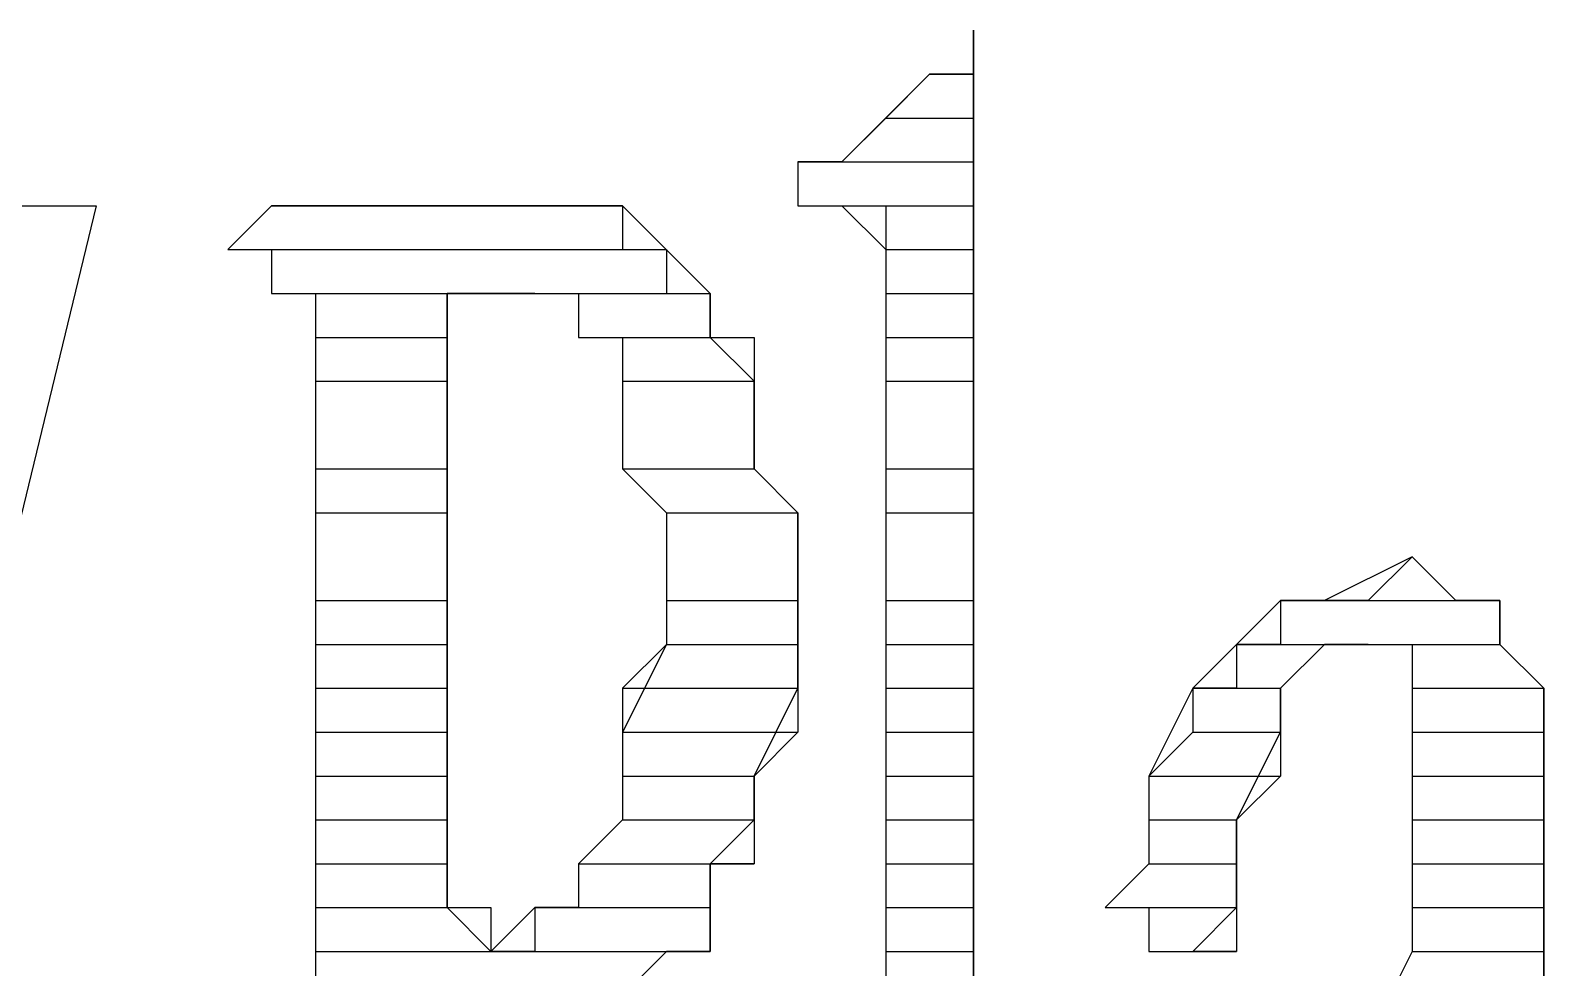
# Model space of a CAD drawing. Header units: metres. Extents: x 45 to 1207, y 17 to 801.
# Drawn here: x 1020.84 to 1029.12, y 41.91 to 47.04 of the extents above; entities that cross this region are included whole.
import ezdxf

# ---------------------------------------------------------------- set-up
doc = ezdxf.new("R2010")
doc.units = ezdxf.units.M

msp = doc.modelspace()

# ---------------------------------------------------------------- linework, layer by layer
for p, q in [((1026, 47.04), (1026, 47.04)), ((1026, 47.04), (1026, 47.04)), ((1026, 47.04), (1026, 47.04)), ((1026, 47.04), (1026, 47.04)), ((1026, 47.04), (1026, 47.04)), ((1026, 47.04), (1026, 46.8)), ((1026, 47.04), (1026, 46.8)), ((1026, 46.8), (1026, 47.04)), ((1026, 47.04), (1026, 46.8)), ((1025.76, 46.8), (1025.28, 46.32)), ((1025.76, 46.8), (1025.52, 46.56)), ((1026, 46.8), (1025.76, 46.8)), ((1025.76, 46.8), (1026, 46.8)), ((1025.76, 46.8), (1026, 46.8)), ((1025.76, 46.8), (1026, 46.8)), ((1026, 46.8), (1025.76, 46.8)), ((1026, 46.8), (1026, 46.8)), ((1026, 46.8), (1026, 46.8)), ((1026, 46.8), (1026, 46.8)), ((1026, 46.8), (1026, 46.56)), ((1026, 39.12), (1026, 46.8)), ((1025.52, 46.56), (1025.28, 46.32)), ((1025.52, 46.56), (1026, 46.56)), ((1025.52, 46.56), (1026, 46.56)), ((1025.52, 46.56), (1026, 46.56)), ((1025.52, 46.56), (1026, 46.56)), ((1026, 46.56), (1026, 46.32)), ((1025.28, 46.32), (1025.04, 46.32)), ((1025.04, 46.32), (1026, 46.32)), ((1025.04, 46.32), (1026, 46.32)), ((1025.04, 46.32), (1026, 46.32)), ((1025.04, 46.32), (1026, 46.32)), ((1025.04, 46.32), (1026, 46.32)), ((1025.04, 46.32), (1025.04, 46.08)), ((1025.04, 46.32), (1026, 46.32)), ((1025.28, 46.32), (1025.04, 46.32)), ((1025.04, 46.32), (1025.04, 46.08)), ((1025.28, 46.32), (1026, 46.32)), ((1025.28, 46.32), (1026, 46.32)), ((1025.28, 46.32), (1026, 46.32)), ((1025.28, 46.32), (1026, 46.32)), ((1026, 46.32), (1026, 46.08)), ((1021.2, 46.08), (1019.28, 38.16)), ((1020.72, 46.08), (1021.2, 46.08)), ((1020.72, 46.08), (1021.2, 46.08)), ((1022.16, 46.08), (1021.92, 45.84)), ((1022.16, 46.08), (1021.92, 45.84)), ((1022.16, 46.08), (1022.16, 46.08)), ((1022.16, 46.08), (1022.16, 46.08)), ((1022.16, 46.08), (1022.4, 46.08)), ((1022.16, 46.08), (1022.4, 46.08)), ((1022.16, 46.08), (1022.64, 46.08)), ((1022.16, 46.08), (1022.64, 46.08)), ((1022.16, 46.08), (1024.0801, 46.08)), ((1024.08, 46.08), (1022.16, 46.08)), ((1022.4, 46.08), (1022.4, 46.08)), ((1022.4, 46.08), (1022.4, 46.08)), ((1022.64, 46.08), (1022.64, 46.08)), ((1022.64, 46.08), (1022.88, 46.08)), ((1022.88, 46.08), (1022.88, 46.08)), ((1022.88, 46.08), (1023.12, 46.08)), ((1023.12, 46.08), (1023.36, 46.08)), ((1023.12, 46.08), (1024.08, 46.08)), ((1023.12, 46.08), (1024.08, 46.08)), ((1023.6, 46.08), (1023.36, 46.08)), ((1023.36, 46.08), (1023.84, 46.08)), ((1023.36, 46.08), (1023.36, 46.08)), ((1023.6, 46.08), (1023.6, 46.08)), ((1023.6, 46.08), (1023.84, 46.08)), ((1023.6, 46.08), (1023.84, 46.08)), ((1024.5599, 45.6), (1024.08, 46.08)), ((1024.0801, 46.08), (1024.0801, 45.84)), ((1025.04, 46.08), (1026, 46.08)), ((1025.04, 46.08), (1026, 46.08)), ((1025.04, 46.08), (1026, 46.08)), ((1025.04, 46.08), (1026, 46.08)), ((1025.04, 46.08), (1026, 46.08)), ((1025.04, 46.08), (1025.28, 46.08)), ((1025.28, 46.08), (1026, 46.08)), ((1025.28, 46.08), (1026, 46.08)), ((1025.28, 46.08), (1026, 46.08)), ((1025.28, 46.08), (1026, 46.08)), ((1025.28, 46.08), (1026, 46.08)), ((1025.28, 46.08), (1026, 46.08)), ((1025.28, 46.08), (1026, 46.08)), ((1025.28, 46.08), (1026, 46.08)), ((1025.28, 46.08), (1026, 46.08)), ((1025.28, 46.08), (1026, 46.08)), ((1025.28, 46.08), (1025.52, 45.84)), ((1025.52, 46.08), (1025.52, 45.84)), ((1025.52, 46.08), (1026, 46.08)), ((1026, 46.08), (1026, 45.84)), ((1021.92, 45.84), (1024.0801, 45.84)), ((1021.92, 45.84), (1024.08, 45.84)), ((1021.92, 45.84), (1024.08, 45.84)), ((1021.92, 45.84), (1024.3199, 45.84)), ((1021.92, 45.84), (1024.3199, 45.84)), ((1021.92, 45.84), (1024.3199, 45.84)), ((1021.92, 45.84), (1024.3199, 45.84)), ((1021.92, 45.84), (1024.3199, 45.84)), ((1021.92, 45.84), (1024.3199, 45.84)), ((1021.92, 45.84), (1024.3199, 45.84)), ((1021.92, 45.84), (1024.3199, 45.84)), ((1021.92, 45.84), (1024.3199, 45.84)), ((1021.92, 45.84), (1024.3199, 45.84)), ((1021.92, 45.84), (1022.16, 45.84)), ((1022.16, 45.84), (1022.16, 45.6)), ((1022.16, 45.84), (1024.3201, 45.84)), ((1022.16, 45.84), (1022.16, 45.6)), ((1024.3201, 45.84), (1024.3201, 45.6)), ((1025.52, 45.84), (1026, 45.84)), ((1025.52, 45.84), (1026, 45.84)), ((1025.52, 45.84), (1026, 45.84)), ((1025.52, 45.84), (1026, 45.84)), ((1025.52, 45.84), (1026, 45.84)), ((1025.52, 45.84), (1026, 45.84)), ((1025.52, 45.84), (1026, 45.84)), ((1025.52, 45.84), (1026, 45.84)), ((1025.52, 45.84), (1026, 45.84)), ((1025.52, 45.84), (1026, 45.84)), ((1025.52, 45.84), (1026, 45.84)), ((1025.52, 45.84), (1026, 45.84)), ((1025.52, 45.84), (1026, 45.84)), ((1025.52, 45.84), (1025.52, 45.6)), ((1025.52, 45.84), (1026, 45.84)), ((1025.52, 45.84), (1025.52, 38.88)), ((1026, 45.84), (1026, 45.6)), ((1022.16, 45.6), (1024.3201, 45.6)), ((1022.16, 45.6), (1024.5601, 45.6)), ((1022.16, 45.6), (1024.5601, 45.6)), ((1022.16, 45.6), (1023.36, 45.6)), ((1022.16, 45.6), (1023.6, 45.6)), ((1022.16, 45.6), (1022.4, 45.6)), ((1022.4, 45.6), (1023.36, 45.6)), ((1022.4, 45.6), (1023.36, 45.6)), ((1022.4, 45.6), (1023.36, 45.6)), ((1022.4, 45.6), (1023.36, 45.6)), ((1022.4, 45.6), (1023.12, 45.6)), ((1022.4, 45.6), (1023.36, 45.6)), ((1022.4, 45.6), (1023.12, 45.6)), ((1022.4, 45.6), (1023.12, 45.6)), ((1022.4, 45.6), (1022.4, 45.36)), ((1022.4, 45.6), (1023.12, 45.6)), ((1022.4, 45.6), (1022.4, 38.64)), ((1023.36, 45.6), (1023.12, 45.6)), ((1023.12, 45.6), (1023.12, 45.36)), ((1023.12, 45.12), (1023.12, 45.6)), ((1023.12, 45.6), (1023.84, 45.6)), ((1023.6, 45.6), (1023.36, 45.6)), ((1023.6, 45.6), (1024.5599, 45.6)), ((1023.6, 45.6), (1024.5599, 45.6)), ((1023.6, 45.6), (1024.5599, 45.6)), ((1023.6, 45.6), (1024.5599, 45.6)), ((1023.6, 45.6), (1024.5599, 45.6)), ((1023.6, 45.6), (1024.5599, 45.6)), ((1023.84, 45.6), (1024.5599, 45.6)), ((1023.84, 45.6), (1024.5599, 45.6)), ((1023.84, 45.6), (1024.5599, 45.6)), ((1023.84, 45.6), (1024.5599, 45.6)), ((1023.84, 45.6), (1023.84, 45.36)), ((1023.84, 45.6), (1024.5599, 45.6)), ((1023.84, 45.6), (1023.84, 45.36)), ((1024.5599, 45.6), (1024.5599, 45.36)), ((1024.5599, 45.36), (1024.5599, 45.6)), ((1025.52, 45.6), (1026, 45.6)), ((1025.52, 45.6), (1026, 45.6)), ((1025.52, 45.6), (1026, 45.6)), ((1025.52, 45.6), (1026, 45.6)), ((1025.52, 45.6), (1026, 45.6)), ((1025.52, 45.6), (1026, 45.6)), ((1025.52, 45.6), (1026, 45.6)), ((1025.52, 45.6), (1026, 45.6)), ((1025.52, 45.6), (1026, 45.6)), ((1025.52, 45.6), (1026, 45.6)), ((1025.52, 45.6), (1026, 45.6)), ((1025.52, 45.6), (1026, 45.6)), ((1025.52, 45.6), (1026, 45.6)), ((1025.52, 45.6), (1025.52, 45.36)), ((1025.52, 45.6), (1026, 45.6)), ((1026, 45.6), (1026, 45.36)), ((1022.4, 45.36), (1023.12, 45.36)), ((1022.4, 45.36), (1023.12, 45.36)), ((1022.4, 45.36), (1023.12, 45.36)), ((1022.4, 45.36), (1023.12, 45.36)), ((1022.4, 45.36), (1023.12, 45.36)), ((1022.4, 45.36), (1023.12, 45.36)), ((1022.4, 45.36), (1023.12, 45.36)), ((1022.4, 45.36), (1022.4, 45.12)), ((1022.4, 45.36), (1023.12, 45.36)), ((1023.12, 45.36), (1023.12, 45.12)), ((1023.84, 45.36), (1024.5599, 45.36)), ((1023.84, 45.36), (1024.5599, 45.36)), ((1023.84, 45.36), (1024.5599, 45.36)), ((1023.84, 45.36), (1024.5599, 45.36)), ((1023.84, 45.36), (1024.5599, 45.36)), ((1023.84, 45.36), (1024.7999, 45.36)), ((1023.84, 45.36), (1024.7999, 45.36)), ((1023.84, 45.36), (1024.08, 45.36)), ((1024.08, 45.36), (1024.08, 45.12)), ((1024.08, 45.36), (1024.7999, 45.36)), ((1024.08, 45.36), (1024.08, 44.64)), ((1024.8, 45.12), (1024.5599, 45.36)), ((1024.7999, 45.36), (1024.7999, 45.12)), ((1025.52, 45.36), (1026, 45.36)), ((1025.52, 45.36), (1026, 45.36)), ((1025.52, 45.36), (1026, 45.36)), ((1025.52, 45.36), (1026, 45.36)), ((1025.52, 45.36), (1026, 45.36)), ((1025.52, 45.36), (1026, 45.36)), ((1025.52, 45.36), (1026, 45.36)), ((1025.52, 45.36), (1025.52, 45.12)), ((1025.52, 45.36), (1026, 45.36)), ((1026, 45.36), (1026, 45.12)), ((1022.4, 45.12), (1023.12, 45.12)), ((1022.4, 45.12), (1023.12, 45.12)), ((1022.4, 45.12), (1023.12, 45.12)), ((1022.4, 45.12), (1023.12, 45.12)), ((1022.4, 45.12), (1023.12, 45.12)), ((1022.4, 45.12), (1023.12, 45.12)), ((1022.4, 45.12), (1023.12, 45.12)), ((1022.4, 45.12), (1022.4, 44.64)), ((1022.4, 45.12), (1023.12, 45.12)), ((1023.12, 45.12), (1023.12, 44.64)), ((1023.12, 42.24), (1023.12, 45.12)), ((1024.08, 45.12), (1024.7999, 45.12)), ((1024.08, 45.12), (1024.7999, 45.12)), ((1024.08, 45.12), (1024.7999, 45.12)), ((1024.08, 45.12), (1024.7999, 45.12)), ((1024.08, 45.12), (1024.7999, 45.12)), ((1024.08, 45.12), (1024.7999, 45.12)), ((1024.08, 45.12), (1024.7999, 45.12)), ((1024.08, 45.12), (1024.08, 44.64)), ((1024.08, 45.12), (1024.7999, 45.12)), ((1024.7999, 45.12), (1024.7999, 44.64)), ((1024.8, 44.64), (1024.8, 45.12)), ((1025.52, 45.12), (1026, 45.12)), ((1025.52, 45.12), (1026, 45.12)), ((1025.52, 45.12), (1026, 45.12)), ((1025.52, 45.12), (1026, 45.12)), ((1025.52, 45.12), (1026, 45.12)), ((1025.52, 45.12), (1026, 45.12)), ((1025.52, 45.12), (1026, 45.12)), ((1025.52, 45.12), (1025.52, 44.64)), ((1025.52, 45.12), (1026, 45.12)), ((1026, 45.12), (1026, 44.64)), ((1022.4, 44.64), (1023.12, 44.64)), ((1022.4, 44.64), (1023.12, 44.64)), ((1022.4, 44.64), (1023.12, 44.64)), ((1022.4, 44.64), (1022.4, 44.4)), ((1022.4, 44.64), (1023.12, 44.64)), ((1023.12, 44.64), (1023.12, 44.4)), ((1024.08, 44.64), (1024.7999, 44.64)), ((1024.08, 44.64), (1024.7999, 44.64)), ((1024.08, 44.64), (1024.7999, 44.64)), ((1024.08, 44.64), (1024.3199, 44.4)), ((1024.08, 44.64), (1024.7999, 44.64)), ((1024.08, 44.64), (1024.3199, 44.4)), ((1024.7999, 44.64), (1025.0399, 44.4)), ((1025.04, 44.4), (1024.8, 44.64)), ((1025.52, 44.64), (1026, 44.64)), ((1025.52, 44.64), (1026, 44.64)), ((1025.52, 44.64), (1026, 44.64)), ((1025.52, 44.64), (1025.52, 44.4)), ((1025.52, 44.64), (1026, 44.64)), ((1026, 44.64), (1026, 44.4)), ((1022.4, 44.4), (1023.12, 44.4)), ((1022.4, 44.4), (1023.12, 44.4)), ((1022.4, 44.4), (1023.12, 44.4)), ((1022.4, 44.4), (1022.4, 43.92)), ((1022.4, 44.4), (1023.12, 44.4)), ((1023.12, 44.4), (1023.12, 43.92)), ((1024.3199, 44.4), (1025.0399, 44.4)), ((1024.3199, 44.4), (1024.3199, 43.68)), ((1024.3201, 44.4), (1025.04, 44.4)), ((1024.3201, 44.4), (1025.04, 44.4)), ((1024.3201, 44.4), (1024.3201, 43.92)), ((1024.3201, 44.4), (1025.04, 44.4)), ((1025.04, 44.4), (1025.04, 43.92)), ((1025.04, 43.44), (1025.04, 44.4)), ((1025.52, 44.4), (1026, 44.4)), ((1025.52, 44.4), (1026, 44.4)), ((1025.52, 44.4), (1026, 44.4)), ((1025.52, 44.4), (1025.52, 43.92)), ((1025.52, 44.4), (1026, 44.4)), ((1026, 44.4), (1026, 43.92)), ((1028.4, 44.16), (1027.92, 43.92)), ((1028.4, 44.16), (1028.16, 43.92)), ((1028.4, 44.16), (1028.4, 44.16)), ((1028.4, 44.16), (1028.64, 43.92)), ((1028.64, 43.92), (1028.4, 44.16)), ((1022.4, 43.92), (1023.12, 43.92)), ((1022.4, 43.92), (1023.12, 43.92)), ((1022.4, 43.92), (1023.12, 43.92)), ((1022.4, 43.92), (1022.4, 43.68)), ((1022.4, 43.92), (1023.12, 43.92)), ((1023.12, 43.92), (1023.12, 43.68)), ((1024.3201, 43.92), (1025.04, 43.92)), ((1024.3201, 43.92), (1025.04, 43.92)), ((1024.3201, 43.92), (1025.04, 43.92)), ((1024.3201, 43.92), (1024.3201, 43.68)), ((1024.3201, 43.92), (1025.04, 43.92)), ((1025.04, 43.92), (1025.04, 43.68)), ((1025.52, 43.92), (1026, 43.92)), ((1025.52, 43.92), (1026, 43.92)), ((1025.52, 43.92), (1026, 43.92)), ((1025.52, 43.92), (1025.52, 43.68)), ((1025.52, 43.92), (1026, 43.92)), ((1026, 43.92), (1026, 43.68)), ((1027.6801, 43.92), (1027.2, 43.44)), ((1027.6799, 43.92), (1028.8799, 43.92)), ((1027.6799, 43.92), (1028.8799, 43.92)), ((1027.6799, 43.92), (1027.6799, 43.68)), ((1027.6799, 43.92), (1028.8799, 43.92)), ((1027.92, 43.92), (1027.6801, 43.92)), ((1027.6801, 43.92), (1028.88, 43.92)), ((1027.92, 43.92), (1027.6801, 43.92)), ((1028.16, 43.92), (1027.92, 43.92)), ((1027.92, 43.92), (1028.64, 43.92)), ((1027.92, 43.92), (1028.88, 43.92)), ((1027.92, 43.92), (1028.88, 43.92)), ((1027.92, 43.92), (1028.88, 43.92)), ((1028.16, 43.92), (1028.64, 43.92)), ((1028.16, 43.92), (1028.64, 43.92)), ((1028.88, 43.92), (1028.64, 43.92)), ((1028.8799, 43.92), (1028.8799, 43.68)), ((1028.88, 43.68), (1028.88, 43.92)), ((1022.4, 43.68), (1023.12, 43.68)), ((1022.4, 43.68), (1022.4, 43.44)), ((1022.4, 43.68), (1023.12, 43.68)), ((1023.12, 43.68), (1023.12, 43.44)), ((1024.3199, 43.68), (1024.08, 43.2)), ((1024.3201, 43.68), (1024.0801, 43.44)), ((1024.3201, 43.68), (1025.04, 43.68)), ((1024.3201, 43.68), (1025.04, 43.68)), ((1025.04, 43.68), (1025.04, 43.44)), ((1025.52, 43.68), (1026, 43.68)), ((1025.52, 43.68), (1025.52, 43.44)), ((1025.52, 43.68), (1026, 43.68)), ((1026, 43.68), (1026, 43.44)), ((1027.6799, 43.68), (1027.4399, 43.68)), ((1027.4399, 43.68), (1027.9199, 43.68)), ((1027.4399, 43.68), (1027.9199, 43.68)), ((1027.4399, 43.68), (1027.9199, 43.68)), ((1027.4399, 43.68), (1027.9199, 43.68)), ((1027.4399, 43.68), (1027.9199, 43.68)), ((1027.4399, 43.68), (1027.4399, 43.44)), ((1027.4399, 43.68), (1027.9199, 43.68)), ((1027.6799, 43.68), (1028.8799, 43.68)), ((1027.6799, 43.68), (1027.9199, 43.68)), ((1027.6799, 43.68), (1028.1599, 43.68)), ((1027.6799, 43.68), (1027.9199, 43.68)), ((1027.9199, 43.68), (1027.6799, 43.44)), ((1027.6801, 43.44), (1027.92, 43.68)), ((1028.1599, 43.68), (1027.9199, 43.68)), ((1027.92, 43.68), (1028.4, 43.68)), ((1028.16, 43.68), (1028.88, 43.68)), ((1028.16, 43.68), (1028.88, 43.68)), ((1028.16, 43.68), (1028.88, 43.68)), ((1028.16, 43.68), (1028.88, 43.68)), ((1028.16, 43.68), (1028.88, 43.68)), ((1028.16, 43.68), (1028.88, 43.68)), ((1028.4, 43.68), (1028.88, 43.68)), ((1028.4, 43.68), (1028.88, 43.68)), ((1028.4, 43.68), (1028.4, 43.44)), ((1028.4, 43.68), (1028.88, 43.68)), ((1028.4, 43.68), (1028.4, 42)), ((1028.88, 43.68), (1029.12, 43.44)), ((1029.12, 43.44), (1028.88, 43.68)), ((1022.4, 43.44), (1023.12, 43.44)), ((1022.4, 43.44), (1022.4, 43.2)), ((1022.4, 43.44), (1023.12, 43.44)), ((1023.12, 43.44), (1023.12, 43.2)), ((1024.08, 43.44), (1024.08, 43.2)), ((1024.08, 43.44), (1025.0399, 43.44)), ((1024.0801, 43.44), (1025.04, 43.44)), ((1024.8, 42.96), (1025.04, 43.44)), ((1025.0399, 43.44), (1025.0399, 43.2)), ((1025.52, 43.44), (1026, 43.44)), ((1025.52, 43.44), (1025.52, 43.2)), ((1025.52, 43.44), (1026, 43.44)), ((1026, 43.44), (1026, 43.2)), ((1027.2, 43.44), (1026.96, 42.96)), ((1027.4399, 43.44), (1027.2, 43.44)), ((1027.2, 43.44), (1027.6799, 43.44)), ((1027.2, 43.44), (1027.6799, 43.44)), ((1027.2, 43.44), (1027.6799, 43.44)), ((1027.2, 43.44), (1027.2, 43.2)), ((1027.2, 43.44), (1027.6799, 43.44)), ((1027.4399, 43.44), (1027.6799, 43.44)), ((1027.4399, 43.44), (1027.6799, 43.44)), ((1027.6799, 43.44), (1027.6799, 43.2)), ((1027.6801, 43.2), (1027.6801, 43.44)), ((1028.4, 43.44), (1029.12, 43.44)), ((1028.4, 43.44), (1029.12, 43.44)), ((1028.4, 43.44), (1029.12, 43.44)), ((1028.4, 43.44), (1029.12, 43.44)), ((1028.4, 43.44), (1029.12, 43.44)), ((1028.4, 43.44), (1028.4, 43.2)), ((1028.4, 43.44), (1029.12, 43.44)), ((1029.12, 43.44), (1029.12, 43.2)), ((1029.12, 43.2), (1029.12, 43.44)), ((1022.4, 43.2), (1023.12, 43.2)), ((1022.4, 43.2), (1022.4, 42.96)), ((1022.4, 43.2), (1023.12, 43.2)), ((1023.12, 43.2), (1023.12, 42.96)), ((1024.08, 43.2), (1025.0399, 43.2)), ((1024.08, 43.2), (1024.08, 42.96)), ((1024.08, 43.2), (1025.0399, 43.2)), ((1024.08, 43.2), (1024.08, 42.72)), ((1025.0399, 43.2), (1024.7999, 42.96)), ((1025.52, 43.2), (1026, 43.2)), ((1025.52, 43.2), (1025.52, 42.96)), ((1025.52, 43.2), (1026, 43.2)), ((1026, 43.2), (1026, 42.96)), ((1027.2, 43.2), (1026.96, 42.96)), ((1027.2, 43.2), (1027.6799, 43.2)), ((1027.2, 43.2), (1027.6799, 43.2)), ((1027.2, 43.2), (1027.6799, 43.2)), ((1027.2, 43.2), (1027.6799, 43.2)), ((1027.4399, 42.72), (1027.6801, 43.2)), ((1027.6799, 43.2), (1027.6799, 42.96)), ((1028.4, 43.2), (1029.12, 43.2)), ((1028.4, 43.2), (1029.12, 43.2)), ((1028.4, 43.2), (1029.12, 43.2)), ((1028.4, 43.2), (1028.4, 42.96)), ((1028.4, 43.2), (1029.12, 43.2)), ((1029.12, 43.2), (1029.12, 42.96)), ((1029.12, 39.12), (1029.12, 43.2)), ((1022.4, 42.96), (1023.12, 42.96)), ((1022.4, 42.96), (1023.12, 42.96)), ((1022.4, 42.96), (1023.12, 42.96)), ((1022.4, 42.96), (1022.4, 42.72)), ((1022.4, 42.96), (1023.12, 42.96)), ((1023.12, 42.96), (1023.12, 42.72)), ((1024.08, 42.96), (1024.7999, 42.96)), ((1024.08, 42.96), (1024.7999, 42.96)), ((1024.08, 42.96), (1024.7999, 42.96)), ((1024.08, 42.96), (1024.08, 42.72)), ((1024.08, 42.96), (1024.7999, 42.96)), ((1024.7999, 42.96), (1024.7999, 42.72)), ((1024.8, 42.72), (1024.8, 42.96)), ((1025.52, 42.96), (1026, 42.96)), ((1025.52, 42.96), (1026, 42.96)), ((1025.52, 42.96), (1026, 42.96)), ((1025.52, 42.96), (1025.52, 42.72)), ((1025.52, 42.96), (1026, 42.96)), ((1026, 42.96), (1026, 42.72)), ((1026.96, 42.96), (1027.6799, 42.96)), ((1026.96, 42.96), (1026.96, 42.72)), ((1026.96, 42.96), (1027.6799, 42.96)), ((1026.96, 42.96), (1026.96, 42.48)), ((1027.6799, 42.96), (1027.4399, 42.72)), ((1028.4, 42.96), (1029.12, 42.96)), ((1028.4, 42.96), (1028.4, 42.72)), ((1028.4, 42.96), (1029.12, 42.96)), ((1029.12, 42.96), (1029.12, 42.72)), ((1022.4, 42.72), (1023.12, 42.72)), ((1022.4, 42.72), (1023.12, 42.72)), ((1022.4, 42.72), (1023.12, 42.72)), ((1022.4, 42.72), (1022.4, 42.48)), ((1022.4, 42.72), (1023.12, 42.72)), ((1023.12, 42.72), (1023.12, 42.48)), ((1024.08, 42.72), (1023.84, 42.48)), ((1024.08, 42.72), (1023.84, 42.48)), ((1024.08, 42.72), (1024.7999, 42.72)), ((1024.08, 42.72), (1024.7999, 42.72)), ((1024.08, 42.72), (1024.7999, 42.72)), ((1024.08, 42.72), (1024.7999, 42.72)), ((1024.5599, 42.48), (1024.8, 42.72)), ((1024.7999, 42.72), (1024.7999, 42.48)), ((1025.52, 42.72), (1026, 42.72)), ((1025.52, 42.72), (1026, 42.72)), ((1025.52, 42.72), (1026, 42.72)), ((1025.52, 42.72), (1025.52, 42.48)), ((1025.52, 42.72), (1026, 42.72)), ((1026, 42.72), (1026, 42.48)), ((1026.96, 42.72), (1027.4399, 42.72)), ((1026.96, 42.72), (1027.4399, 42.72)), ((1026.96, 42.72), (1027.4399, 42.72)), ((1026.96, 42.72), (1026.96, 42.48)), ((1026.96, 42.72), (1027.4399, 42.72)), ((1027.4399, 42.72), (1027.4399, 42.48)), ((1027.4399, 42.24), (1027.4399, 42.72)), ((1028.4, 42.72), (1029.12, 42.72)), ((1028.4, 42.72), (1029.12, 42.72)), ((1028.4, 42.72), (1029.12, 42.72)), ((1028.4, 42.72), (1028.4, 42.48)), ((1028.4, 42.72), (1029.12, 42.72)), ((1029.12, 42.72), (1029.12, 42.48)), ((1022.4, 42.48), (1023.12, 42.48)), ((1022.4, 42.48), (1023.12, 42.48)), ((1022.4, 42.48), (1023.12, 42.48)), ((1022.4, 42.48), (1022.4, 42.24)), ((1022.4, 42.48), (1023.12, 42.48)), ((1023.12, 42.48), (1023.12, 42.24)), ((1023.84, 42.48), (1024.7999, 42.48)), ((1023.84, 42.48), (1024.5599, 42.48)), ((1023.84, 42.48), (1024.7999, 42.48)), ((1023.84, 42.48), (1023.84, 42.24)), ((1023.84, 42.48), (1024.5599, 42.48)), ((1023.84, 42.48), (1023.84, 42.24)), ((1024.7999, 42.48), (1024.5599, 42.48)), ((1024.5599, 42.48), (1024.5599, 42.24)), ((1024.5599, 42), (1024.5599, 42.48)), ((1025.52, 42.48), (1026, 42.48)), ((1025.52, 42.48), (1026, 42.48)), ((1025.52, 42.48), (1026, 42.48)), ((1025.52, 42.48), (1025.52, 42.24)), ((1025.52, 42.48), (1026, 42.48)), ((1026, 42.48), (1026, 42.24)), ((1026.96, 42.48), (1026.72, 42.24)), ((1026.96, 42.48), (1026.72, 42.24)), ((1026.96, 42.48), (1027.4399, 42.48)), ((1026.96, 42.48), (1027.4399, 42.48)), ((1026.96, 42.48), (1027.4399, 42.48)), ((1026.96, 42.48), (1027.4399, 42.48)), ((1027.4399, 42.48), (1027.4399, 42.24)), ((1028.4, 42.48), (1029.12, 42.48)), ((1028.4, 42.48), (1029.12, 42.48)), ((1028.4, 42.48), (1029.12, 42.48)), ((1028.4, 42.48), (1028.4, 42.24)), ((1028.4, 42.48), (1029.12, 42.48)), ((1029.12, 42.48), (1029.12, 42.24)), ((1022.4, 42.24), (1023.12, 42.24)), ((1022.4, 42.24), (1023.12, 42.24)), ((1022.4, 42.24), (1023.12, 42.24)), ((1022.4, 42.24), (1023.12, 42.24)), ((1022.4, 42.24), (1023.12, 42.24)), ((1022.4, 42.24), (1023.36, 42.24)), ((1022.4, 42.24), (1023.36, 42.24)), ((1022.4, 42.24), (1022.4, 42)), ((1022.4, 42.24), (1023.36, 42.24)), ((1023.36, 42), (1023.12, 42.24)), ((1023.36, 42.24), (1023.36, 42)), ((1023.6, 42.24), (1023.36, 42)), ((1023.84, 42.24), (1023.6, 42.24)), ((1023.6, 42.24), (1024.5599, 42.24)), ((1023.6, 42.24), (1024.5599, 42.24)), ((1023.6, 42.24), (1024.5599, 42.24)), ((1023.6, 42.24), (1023.6, 42)), ((1023.6, 42.24), (1024.5599, 42.24)), ((1023.84, 42.24), (1023.6, 42.24)), ((1023.84, 42.24), (1024.5599, 42.24)), ((1023.84, 42.24), (1024.5599, 42.24)), ((1023.84, 42.24), (1024.5599, 42.24)), ((1023.84, 42.24), (1024.5599, 42.24)), ((1024.5599, 42.24), (1024.5599, 42)), ((1025.52, 42.24), (1026, 42.24)), ((1025.52, 42.24), (1026, 42.24)), ((1025.52, 42.24), (1026, 42.24)), ((1025.52, 42.24), (1026, 42.24)), ((1025.52, 42.24), (1026, 42.24)), ((1025.52, 42.24), (1026, 42.24)), ((1025.52, 42.24), (1026, 42.24)), ((1025.52, 42.24), (1025.52, 42)), ((1025.52, 42.24), (1026, 42.24)), ((1026, 42.24), (1026, 42)), ((1026.72, 42.24), (1027.4399, 42.24)), ((1026.72, 42.24), (1027.4399, 42.24)), ((1026.72, 42.24), (1027.4399, 42.24)), ((1026.72, 42.24), (1026.96, 42.24)), ((1026.96, 42.24), (1027.4399, 42.24)), ((1026.96, 42.24), (1027.4399, 42.24)), ((1026.96, 42.24), (1026.96, 42)), ((1026.96, 42.24), (1027.4399, 42.24)), ((1026.96, 42.24), (1026.96, 42)), ((1027.2, 42), (1027.4399, 42.24)), ((1027.4399, 42.24), (1027.4399, 42)), ((1028.4, 42.24), (1029.12, 42.24)), ((1028.4, 42.24), (1029.12, 42.24)), ((1028.4, 42.24), (1029.12, 42.24)), ((1028.4, 42.24), (1029.12, 42.24)), ((1028.4, 42.24), (1029.12, 42.24)), ((1028.4, 42.24), (1028.4, 42)), ((1028.4, 42.24), (1029.12, 42.24)), ((1029.12, 42.24), (1029.12, 42)), ((1022.4, 42), (1023.36, 42)), ((1022.4, 42), (1023.36, 42)), ((1022.4, 42), (1023.36, 42)), ((1022.4, 42), (1024.3201, 42)), ((1022.4, 42), (1024.5601, 42)), ((1022.4, 42), (1022.4, 41.76)), ((1022.4, 42), (1024.3201, 42)), ((1023.6, 42), (1023.36, 42)), ((1023.36, 42), (1024.5599, 42)), ((1023.6, 42), (1024.5599, 42)), ((1023.6, 42), (1024.5599, 42)), ((1024.08, 41.76), (1024.3199, 42)), ((1024.3201, 42), (1024.0801, 41.76)), ((1024.3199, 42), (1024.5599, 42)), ((1024.5601, 42), (1024.3201, 42)), ((1025.52, 42), (1026, 42)), ((1025.52, 42), (1026, 42)), ((1025.52, 42), (1026, 42)), ((1025.52, 42), (1026, 42)), ((1025.52, 42), (1026, 42)), ((1025.52, 42), (1025.52, 41.76)), ((1025.52, 42), (1026, 42)), ((1026, 42), (1026, 41.76)), ((1026.96, 42), (1027.4399, 42)), ((1026.96, 42), (1027.2, 42)), ((1026.96, 42), (1027.4399, 42)), ((1026.96, 42), (1027.2, 42)), ((1026.96, 42), (1027.2, 42)), ((1026.96, 42), (1027.2, 42)), ((1026.96, 42), (1027.2, 42)), ((1027.4399, 42), (1027.2, 42)), ((1028.4, 42), (1028.16, 41.52)), ((1028.4, 42), (1028.16, 41.52)), ((1028.4, 42), (1029.12, 42)), ((1028.4, 42), (1029.12, 42)), ((1028.4, 42), (1029.12, 42)), ((1028.4, 42), (1029.12, 42)), ((1028.4, 42), (1029.12, 42)), ((1028.4, 42), (1029.12, 42)), ((1028.4, 42), (1029.12, 42)), ((1028.4, 42), (1029.12, 42)), ((1029.12, 42), (1029.12, 41.52))]:
    msp.add_line(p, q)

doc.saveas('drawing.dxf')
